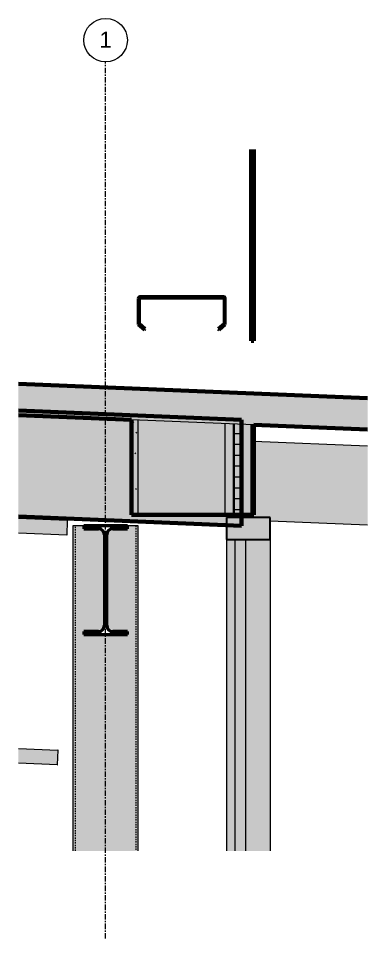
# Model space of a CAD drawing. Header units: inches. Extents: x 22771 to 24314, y 39 to 374.
# Drawn here: x 23378.9 to 23411, y 106 to 190.7 of the extents above; entities that cross this region are included whole.
import ezdxf

# ---------------------------------------------------------------- set-up
doc = ezdxf.new("R2010")
doc.units = ezdxf.units.IN
doc.header["$MEASUREMENT"] = 0
doc.linetypes.add('Grid Line 1_2_', pattern=[0.875, 0.5, -0.125, 0.125, -0.125])
doc.linetypes.add('Hidden 1_8_', pattern=[0.1875, 0.125, -0.0625])
for name, color, linetype, lineweight in [('A-CLNG', 13, 'Continuous', 18), ('A-GLAZ-CURT', 52, 'Continuous', 9), ('A-GLAZ-CWMG', 51, 'Continuous', 9), ('A-ROOF', 132, 'Continuous', 18), ('A-WALL', 113, 'Continuous', 18), ('A-WALL-PATT', 111, 'Continuous', 70), ('L-SITE-WALL', 31, 'Continuous', 18), ('S-BEAM', 12, 'Continuous', 9), ('S-COLS', 52, 'Continuous', 9), ('S-GRID', 1, 'Continuous', 9), ('S-GRID-IDEN', 1, 'Continuous', 9)]:
    doc.layers.add(name, color=color, linetype=linetype, lineweight=lineweight)
doc.styles.add('Arial', font='arial.ttf', dxfattribs={"height": 1.475299})
pattern_1 = [(45, (-71520.263, 71.503), (-0.791959595, 0.791959595), []), (45, (-71520.263, 72.703), (-0.791959595, 0.791959595), [])]

# ---------------------------------------------------------------- blocks, each defined once
blk = doc.blocks.new('HSS-Hollow Structural Section-Column - HSS6X6X1_4-556719-Detail 0')
at = {"layer": 'S-COLS'}
for points in [[(-22075.359, 114.083), (-22075.174, 114.083), (-22075.174, 144), (-22075.64, 143.998), (-22075.64, 114.083), (-22075.407, 114.083)], [(-22070.106, 114.083), (-22070.106, 144), (-22070.64, 143.998), (-22070.64, 143.73), (-22071.983, 143.73), (-22072.123, 143.712), (-22072.254, 143.657), (-22072.366, 143.571), (-22072.453, 143.459), (-22072.507, 143.328), (-22072.525, 143.187), (-22072.525, 134.812), (-22072.507, 134.672), (-22072.453, 134.541), (-22072.366, 134.429), (-22072.254, 134.343), (-22072.123, 134.288), (-22071.983, 134.27), (-22070.64, 134.27), (-22070.64, 134), (-22074.64, 134), (-22074.64, 134.27), (-22073.298, 134.27), (-22073.157, 134.288), (-22073.026, 134.343), (-22072.914, 134.429), (-22072.828, 134.541), (-22072.774, 134.672), (-22072.755, 134.812), (-22072.755, 143.187), (-22072.774, 143.328), (-22072.828, 143.459), (-22072.914, 143.571), (-22073.026, 143.657), (-22073.157, 143.712), (-22073.298, 143.73), (-22074.64, 143.73), (-22074.64, 144), (-22075.174, 143.998), (-22075.174, 114.083), (-22071.159, 114.083)], [(-22070.058, 114.083), (-22069.64, 114.083), (-22069.64, 144), (-22070.106, 143.998), (-22070.106, 114.083)]]:
    blk.add_hatch(color=256, dxfattribs=at).paths.add_polyline_path(points, flags=0)
for p, q in [((-22075.64, 144), (-22075.64, 114.083)), ((-22075.578, 144), (-22075.64, 144)), ((-22075.407, 144), (-22075.578, 144)), ((-22075.174, 144), (-22075.407, 144)), ((-22074.64, 144), (-22075.174, 144)), ((-22070.106, 144), (-22070.64, 144)), ((-22069.873, 144), (-22070.106, 144)), ((-22069.703, 144), (-22069.873, 144)), ((-22069.64, 144), (-22069.703, 144)), ((-22069.64, 114.083), (-22069.64, 144))]:
    blk.add_line(p, q, dxfattribs=at)
at = {"layer": 'S-COLS', "linetype": 'Hidden 1_8_'}
for p, q in [((-22075.407, 114.083), (-22075.407, 144)), ((-22069.873, 144), (-22069.873, 114.083))]:
    blk.add_line(p, q, dxfattribs=at)
blk = doc.blocks.new('W-Wide Flange - W21X166-948457-Detail 0')
at = {"layer": 'S-BEAM'}
for points in [[(-22076.22, 143.132), (-22076.163, 144.491), (-22080.658, 144.678), (-22080.658, 144.266), (-22080.658, 143.317)], [(-22077.1, 122.01), (-22077.043, 123.369), (-22080.658, 123.519), (-22080.658, 122.158)]]:
    blk.add_hatch(color=256, dxfattribs=at).paths.add_polyline_path(points, flags=0)
h = blk.add_hatch(color=256, dxfattribs=at)
h.paths.add_polyline_path([(-22077.072, 122.009), (-22077.015, 123.368), (-22077.043, 123.369), (-22077.1, 122.01)], flags=0)
h.paths.add_polyline_path([(-22076.192, 143.131), (-22076.135, 144.489), (-22076.163, 144.491), (-22076.22, 143.132)], flags=0)
for p, q in [((-22076.163, 144.491), (-22080.658, 144.678)), ((-22076.163, 144.491), (-22076.22, 143.132)), ((-22076.135, 144.489), (-22076.163, 144.491)), ((-22076.22, 143.132), (-22080.658, 143.317)), ((-22076.22, 143.132), (-22076.192, 143.131)), ((-22080.658, 123.519), (-22077.043, 123.369)), ((-22077.043, 123.369), (-22077.1, 122.01)), ((-22077.015, 123.368), (-22077.043, 123.369)), ((-22077.1, 122.01), (-22080.658, 122.158)), ((-22077.1, 122.01), (-22077.072, 122.009))]:
    blk.add_line(p, q, dxfattribs=at)
blk = doc.blocks.new('System Panel - Glazed-827487-Detail 0')
at = {"layer": 'A-GLAZ-CURT', "transparency": 33554649}
h = blk.add_hatch(color=256, dxfattribs=at)
edge = h.paths.add_edge_path(flags=0)
edge.add_line((-22059.765, 114.083), (-22059.765, 142.75))
edge.add_line((-22059.765, 142.75), (-22060.765, 142.75))
edge.add_line((-22060.765, 142.75), (-22060.765, 114.083))
at = {"layer": 'A-GLAZ-CURT', "lineweight": 18}
for p, q in [((-22059.765, 142.75), (-22060.765, 142.75)), ((-22060.765, 142.75), (-22060.765, 114.083)), ((-22059.765, 114.083), (-22059.765, 142.75))]:
    blk.add_line(p, q, dxfattribs=at)
at = {"layer": 'A-GLAZ-CURT'}
for p, q in [((-22060.765, 142.75), (-22059.765, 142.75)), ((-22060.765, 142.75), (-22060.765, 114.083)), ((-22059.765, 114.083), (-22059.765, 142.75))]:
    blk.add_line(p, q, dxfattribs=at)
blk = doc.blocks.new('Rectangular Mullion - Rectangular Mullion 1-769172-Detail 0')
at = {"layer": 'A-GLAZ-CWMG'}
blk.add_hatch(color=256, dxfattribs=at).paths.add_polyline_path([(-22057.515, 142.75), (-22057.515, 144.75), (-22061.515, 144.75), (-22061.515, 142.75)], flags=0)
at = {"layer": 'A-GLAZ-CWMG', "lineweight": 30}
for p, q in [((-22057.515, 144.75), (-22061.515, 144.75)), ((-22061.515, 144.75), (-22061.515, 142.75)), ((-22057.515, 142.75), (-22057.515, 144.75)), ((-22061.515, 142.75), (-22057.515, 142.75))]:
    blk.add_line(p, q, dxfattribs=at)
blk = doc.blocks.new('Rectangular Mullion - Rectangular Mullion 1-827484-Detail 0')
at = {"layer": 'A-GLAZ-CWMG'}
h = blk.add_hatch(color=256, dxfattribs=at)
edge = h.paths.add_edge_path(flags=0)
edge.add_line((-22060.765, 114.083), (-22060.765, 142.75))
edge.add_line((-22060.765, 142.75), (-22061.515, 142.75))
edge.add_line((-22061.515, 142.75), (-22061.515, 130.212))
edge.add_line((-22061.515, 130.212), (-22061.515, 114.083))
edge = h.paths.add_edge_path(flags=0)
edge.add_line((-22057.515, 114.083), (-22057.515, 142.75))
edge.add_line((-22057.515, 142.75), (-22059.765, 142.75))
edge.add_line((-22059.765, 142.75), (-22059.765, 123.172))
edge.add_line((-22059.765, 123.172), (-22059.765, 114.083))
h = blk.add_hatch(color=256, dxfattribs=at)
edge = h.paths.add_edge_path(flags=0)
edge.add_line((-22059.765, 114.083), (-22059.765, 142.75))
edge.add_line((-22059.765, 142.75), (-22060.765, 142.75))
edge.add_line((-22060.765, 142.75), (-22060.765, 114.083))
for p, q in [((-22061.515, 142.75), (-22060.765, 142.75)), ((-22061.515, 142.75), (-22061.515, 114.083)), ((-22060.765, 142.75), (-22059.765, 142.75)), ((-22059.765, 142.75), (-22057.515, 142.75)), ((-22057.515, 142.75), (-22057.515, 114.083))]:
    blk.add_line(p, q, dxfattribs=at)
blk = doc.blocks.new('Dimension Lumber - 2x8-948138-Detail 0')
at = {"layer": 'S-BEAM'}
h = blk.add_hatch(color=256, dxfattribs=at)
edge = h.paths.add_edge_path(flags=0)
edge.add_line((-22048.557, 151.347), (-22059.015, 151.783))
edge.add_line((-22059.015, 151.783), (-22059.015, 145))
edge.add_line((-22059.015, 145), (-22060.14, 145))
edge.add_line((-22060.14, 145), (-22060.14, 144.75))
edge.add_line((-22060.14, 144.75), (-22057.515, 144.75))
edge.add_line((-22057.515, 144.75), (-22057.515, 144.464))
edge.add_line((-22057.515, 144.464), (-22048.557, 144.091))
for p, q in [((-22059.015, 151.783), (-22048.557, 151.347)), ((-22057.515, 144.464), (-22048.557, 144.091))]:
    blk.add_line(p, q, dxfattribs=at)
blk = doc.blocks.new('Girt_C - 8_D-947124-Detail 0')
at = {"layer": 'S-BEAM'}
h = blk.add_hatch(dxfattribs=at)
h.set_pattern_fill('FP_9', color=256, style=0, pattern_type=2)
h.set_pattern_definition(pattern_1)
h.paths.add_polyline_path([(-22062.215, 162.036), (-22061.64, 162.518), (-22061.64, 164.885), (-22061.695, 165.018), (-22061.828, 165.073), (-22069.453, 165.073), (-22069.585, 165.018), (-22069.64, 164.885), (-22069.64, 162.518), (-22069.066, 162.036), (-22068.995, 162.12), (-22069.531, 162.569), (-22069.531, 164.888), (-22069.507, 164.941), (-22069.453, 164.963), (-22061.828, 164.963), (-22061.774, 164.942), (-22061.75, 164.889), (-22061.75, 162.569), (-22062.285, 162.12)], flags=0)
at = {"layer": 'S-BEAM', "lineweight": 50}
for p, q in [((-22069.64, 164.885), (-22069.64, 162.518)), ((-22069.531, 162.569), (-22069.531, 164.888)), ((-22061.828, 165.073), (-22069.453, 165.073)), ((-22069.453, 164.963), (-22061.828, 164.963)), ((-22061.75, 164.889), (-22061.75, 162.569)), ((-22061.64, 162.518), (-22061.64, 164.885)), ((-22068.995, 162.12), (-22069.531, 162.569)), ((-22061.75, 162.569), (-22062.285, 162.12)), ((-22069.64, 162.518), (-22069.066, 162.036)), ((-22069.066, 162.036), (-22068.995, 162.12)), ((-22062.285, 162.12), (-22062.215, 162.036)), ((-22062.215, 162.036), (-22061.64, 162.518))]:
    blk.add_line(p, q, dxfattribs=at)
for centre, radius, start, end in [((-22069.453, 164.885), 0.188, 90, 180), ((-22069.453, 164.885), 0.0782, 90, 177.87728), ((-22061.828, 164.885), 0.188, 0, 90), ((-22061.828, 164.885), 0.0782, 3.04236, 90)]:
    blk.add_arc(centre, radius, start, end, dxfattribs=at)
blk = doc.blocks.new('W-Wide Flange - W10X15-946479-Detail 0')
at = {"layer": 'S-BEAM'}
h = blk.add_hatch(dxfattribs=at)
h.set_pattern_fill('FP_9', color=256, style=0, pattern_type=2)
h.set_pattern_definition(pattern_1)
h.paths.add_polyline_path([(-22070.64, 134), (-22070.64, 134.27), (-22071.983, 134.27), (-22072.123, 134.288), (-22072.254, 134.343), (-22072.366, 134.429), (-22072.453, 134.541), (-22072.507, 134.672), (-22072.525, 134.812), (-22072.525, 143.187), (-22072.507, 143.328), (-22072.453, 143.459), (-22072.366, 143.571), (-22072.254, 143.657), (-22072.123, 143.712), (-22071.983, 143.73), (-22070.64, 143.73), (-22070.64, 144), (-22074.64, 144), (-22074.64, 143.73), (-22073.298, 143.73), (-22073.157, 143.712), (-22073.026, 143.657), (-22072.914, 143.571), (-22072.828, 143.459), (-22072.774, 143.328), (-22072.755, 143.187), (-22072.755, 134.812), (-22072.774, 134.672), (-22072.828, 134.541), (-22072.914, 134.429), (-22073.026, 134.343), (-22073.157, 134.288), (-22073.298, 134.27), (-22074.64, 134.27), (-22074.64, 134)], flags=0)
at = {"layer": 'S-BEAM', "lineweight": 50}
for p, q in [((-22070.64, 144), (-22074.64, 144)), ((-22074.64, 144), (-22074.64, 143.73)), ((-22070.64, 143.73), (-22070.64, 144)), ((-22074.64, 143.73), (-22073.298, 143.73)), ((-22072.755, 143.187), (-22072.755, 134.812)), ((-22072.525, 134.812), (-22072.525, 143.187)), ((-22071.983, 143.73), (-22070.64, 143.73)), ((-22073.298, 134.27), (-22074.64, 134.27)), ((-22074.64, 134.27), (-22074.64, 134)), ((-22074.64, 134), (-22070.64, 134)), ((-22070.64, 134.27), (-22071.983, 134.27)), ((-22070.64, 134), (-22070.64, 134.27))]:
    blk.add_line(p, q, dxfattribs=at)
for centre, start, end in [((-22073.298, 143.187), 0, 90), ((-22071.983, 143.187), 90, 180), ((-22073.298, 134.812), 270, 0), ((-22071.983, 134.812), 180, 270)]:
    blk.add_arc(centre, 0.543, start, end, dxfattribs=at)
blk = doc.blocks.new('Grid - Grid Head - Circle-14747-Detail 0')
at = {"layer": 'S-GRID-IDEN'}
blk.add_circle((-22072.64, 188.68), 2, dxfattribs=at)

msp = doc.modelspace()

# ---------------------------------------------------------------- hatches: boundary and pattern name
at = {"layer": 'A-CLNG'}
msp.add_hatch(color=256, dxfattribs=at).paths.add_polyline_path([(23399.388, 143.998), (23399.388, 153.757), (23378.87, 154.612), (23378.87, 144.853), (23394.921, 144.185)], flags=0)
at = {"layer": 'A-ROOF'}
msp.add_hatch(color=256, dxfattribs=at).paths.add_polyline_path([(23410.97, 152.852), (23410.97, 155.73), (23378.87, 157.067), (23378.87, 154.19), (23400.513, 153.288)], flags=0)
at = {"layer": 'A-WALL-PATT', "lineweight": 9}
h = msp.add_hatch(dxfattribs=at)
h.set_pattern_fill('FP_8', color=256, style=0, pattern_type=2)
h.set_pattern_definition([(0, (-71520.263, 71.503), (2.56, 0.64), [0.106, -1.814, 0.106, -1.814, -10.24]), (0, (-71520.263, 71.503), (2.56, 0.64), [-3.84, 0.106, -3.734, 0.106, -1.814, -4.48]), (0, (-71520.263, 71.503), (2.56, 0.64), [-9.6, 0.106, -1.174, 0.106, -3.094]), (120, (-71519.303, 71.823), (-1.8342562584, 1.8970250337), [0.106, -1.814, 0.106, -1.814, -10.24]), (120, (-71519.303, 71.823), (-1.8342562584, 1.8970250337), [-3.84, 0.106, -3.734, 0.106, -1.814, -4.48]), (120, (-71519.303, 71.823), (-1.8342562584, 1.8970250337), [-9.6, 0.106, -1.174, 0.106, -3.094]), (240, (-71518.983, 73.103), (-0.7257437416, -2.5370250337), [0.106, -1.814, 0.106, -1.814, -10.24]), (240, (-71518.983, 73.103), (-0.7257437416, -2.5370250337), [-3.84, 0.106, -3.734, 0.106, -1.814, -4.48]), (240, (-71518.983, 73.103), (-0.7257437416, -2.5370250337), [-9.6, 0.106, -1.174, 0.106, -3.094])])
h.paths.add_polyline_path([(23389.262, 145), (23389.887, 145), (23389.887, 153.731), (23389.262, 153.757), (23389.262, 146.347)], flags=0)
h = msp.add_hatch(dxfattribs=at)
h.set_pattern_fill('FP_7', color=256, style=0, pattern_type=2)
h.set_pattern_definition([(0, (-71520.263, 71.503), (0, 1), []), (90, (-71520.263, 71.503), (-1, 6e-17), [])])
h.paths.add_polyline_path([(23398.637, 145), (23399.387, 145), (23399.387, 153.335), (23398.637, 153.366), (23398.637, 146.347)], flags=0)
at = {"layer": 'L-SITE-WALL'}
for points in [[(23400.262, 161.003), (23400.513, 161.003), (23400.513, 178.617), (23400.262, 178.617), (23400.262, 162.483)], [(23400.262, 145), (23400.512, 145), (23400.512, 153.288), (23400.262, 153.299), (23400.262, 146.347)]]:
    msp.add_hatch(color=256, dxfattribs=at).paths.add_polyline_path(points, flags=0)
at = {"layer": 'L-SITE-WALL', "lineweight": 5}
for points in [[(23397.887, 145), (23397.887, 153.398), (23389.887, 153.731), (23389.887, 145), (23394.921, 145)], [(23397.887, 145), (23398.637, 145), (23398.637, 153.366), (23397.887, 153.398), (23397.887, 146.347)], [(23399.387, 145), (23400.262, 145), (23400.262, 153.299), (23399.387, 153.335), (23399.387, 146.347)]]:
    msp.add_hatch(color=256, dxfattribs=at).paths.add_polyline_path(points, flags=0)

# ---------------------------------------------------------------- linework, layer by layer
at = {"layer": 'A-CLNG', "lineweight": 70}
for p, q in [((23399.387, 153.757), (23378.869, 154.612)), ((23399.387, 143.998), (23399.387, 153.757)), ((23378.869, 144.853), (23399.387, 143.998))]:
    msp.add_line(p, q, dxfattribs=at)
at = {"layer": 'A-ROOF', "lineweight": 70}
for p, q in [((23410.971, 155.73), (23378.869, 157.067)), ((23378.869, 154.19), (23389.262, 153.757)), ((23400.512, 153.288), (23410.971, 152.852))]:
    msp.add_line(p, q, dxfattribs=at)
at = {"layer": 'A-WALL'}
for p, q in [((23400.512, 153.288), (23389.262, 153.757)), ((23389.887, 145), (23389.887, 153.731)), ((23397.887, 145), (23397.887, 153.398)), ((23398.637, 145), (23398.637, 153.366)), ((23400.262, 145), (23400.262, 153.299))]:
    msp.add_line(p, q, dxfattribs=at)
at = {"layer": 'L-SITE-WALL', "lineweight": 70}
for p, q in [((23400.262, 178.617), (23400.262, 161.003)), ((23400.512, 161.003), (23400.512, 178.617)), ((23400.262, 161.003), (23400.512, 161.003)), ((23389.262, 153.757), (23389.262, 145)), ((23400.512, 145), (23400.512, 153.288)), ((23389.262, 145), (23400.512, 145))]:
    msp.add_line(p, q, dxfattribs=at)
at = {"layer": 'S-GRID', "linetype": 'Grid Line 1_2_'}
msp.add_line((23386.887, 106.021), (23386.887, 186.68), dxfattribs=at)

# ---------------------------------------------------------------- block references
at = {"layer": 'A-GLAZ-CURT'}
msp.add_blockref('System Panel - Glazed-827487-Detail 0', (45459.527, 0), dxfattribs=at)
at = {"layer": 'A-GLAZ-CWMG'}
for name in ['Rectangular Mullion - Rectangular Mullion 1-769172-Detail 0', 'Rectangular Mullion - Rectangular Mullion 1-827484-Detail 0']:
    msp.add_blockref(name, (45459.527, 0), dxfattribs=at)
at = {"layer": 'S-BEAM'}
for name in ['Girt_C - 8_D-947124-Detail 0', 'Dimension Lumber - 2x8-948138-Detail 0', 'W-Wide Flange - W21X166-948457-Detail 0', 'W-Wide Flange - W10X15-946479-Detail 0']:
    msp.add_blockref(name, (45459.527, 0), dxfattribs=at)
at = {"layer": 'S-COLS'}
msp.add_blockref('HSS-Hollow Structural Section-Column - HSS6X6X1_4-556719-Detail 0', (45459.527, 0), dxfattribs=at)
at = {"layer": 'S-GRID-IDEN'}
msp.add_blockref('Grid - Grid Head - Circle-14747-Detail 0', (45459.527, 0), dxfattribs=at)

# ---------------------------------------------------------------- next in the draw order: texts
at = {"layer": 'S-GRID-IDEN', "insert": (23386.887, 189.466), "char_height": 1.475, "width": 1.368, "attachment_point": 2, "line_spacing_factor": 0.938532, "style": 'Arial', "bg_fill": 3, "box_fill_scale": 1.25, "bg_fill_color": 0, "bg_fill_transparency": 0}
msp.add_mtext('1', dxfattribs=at)

doc.saveas('drawing.dxf')
